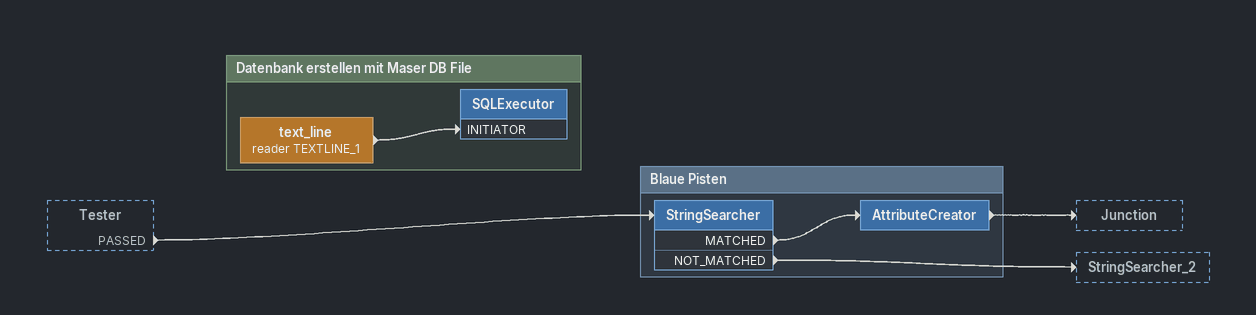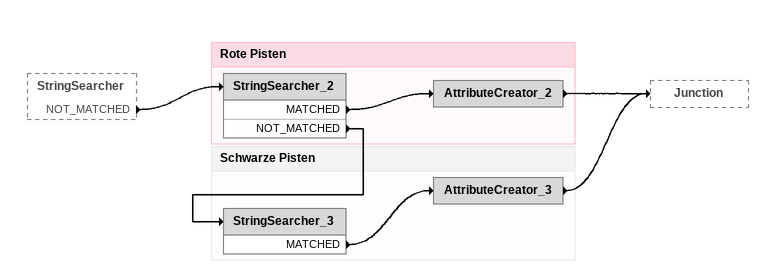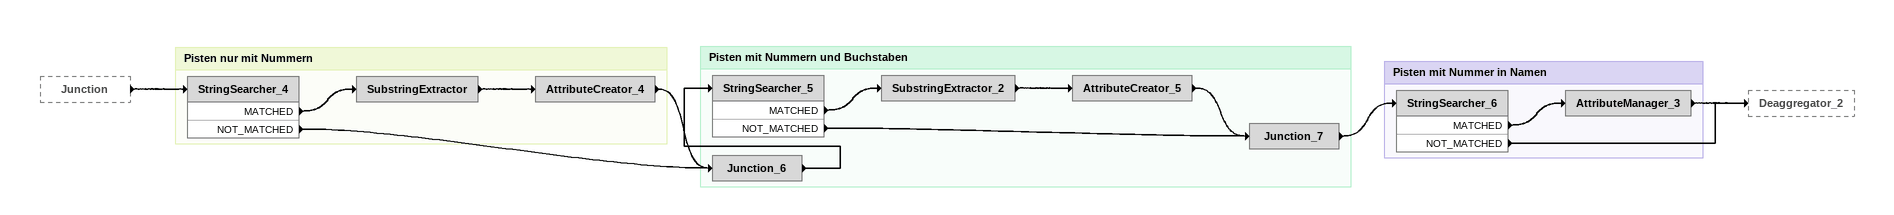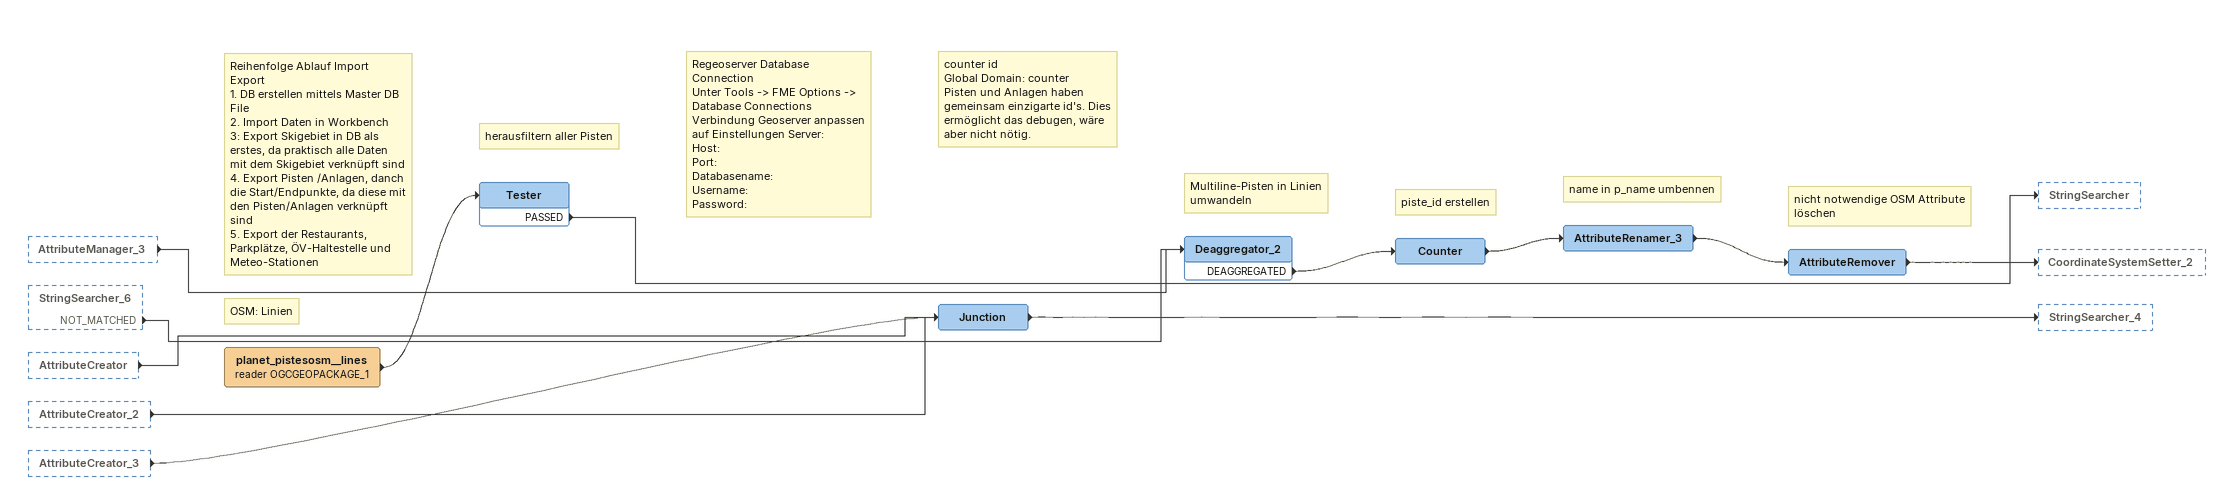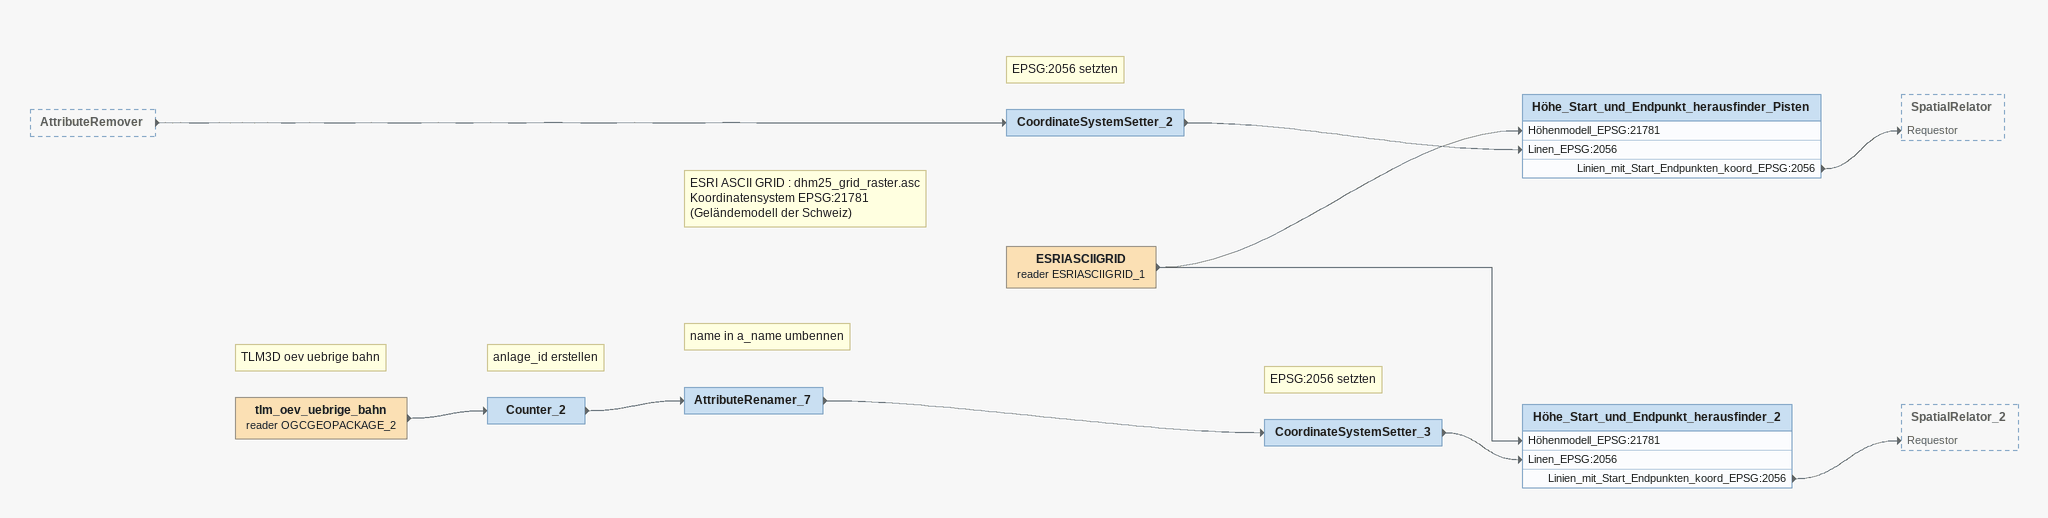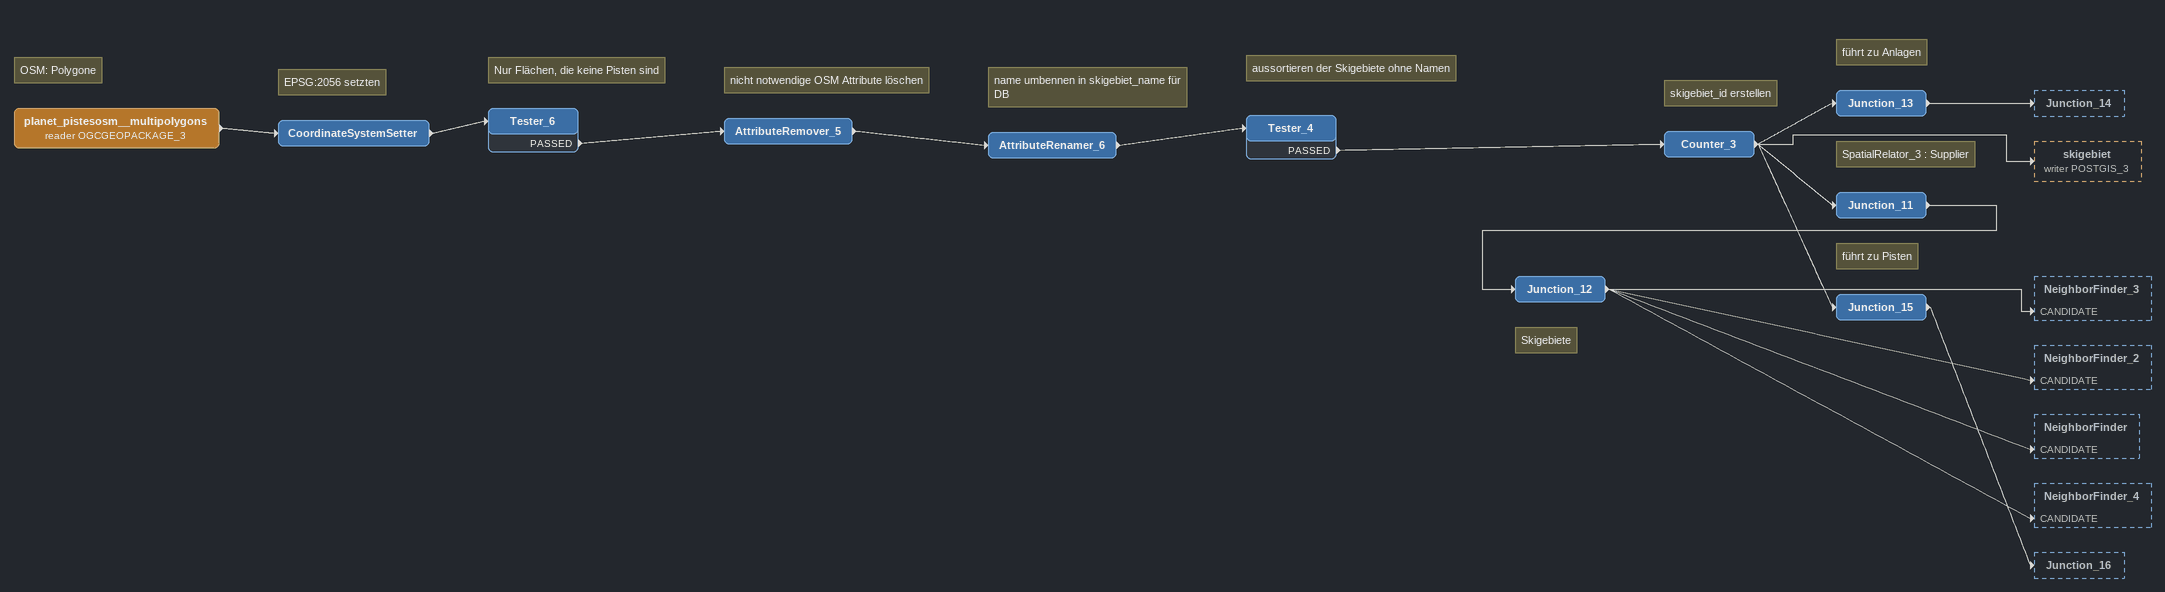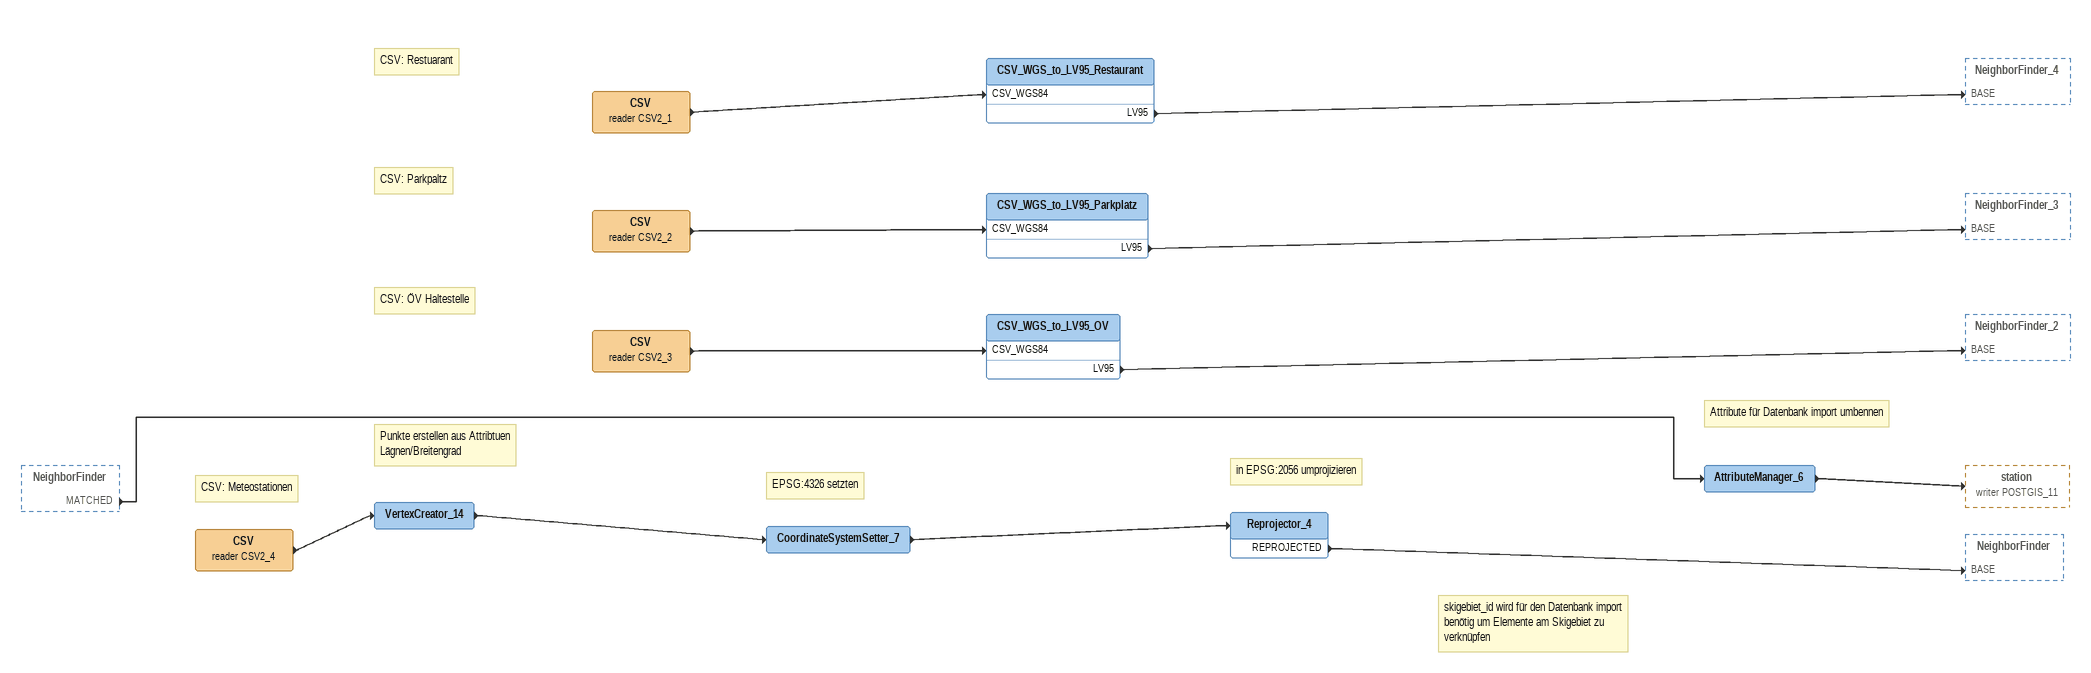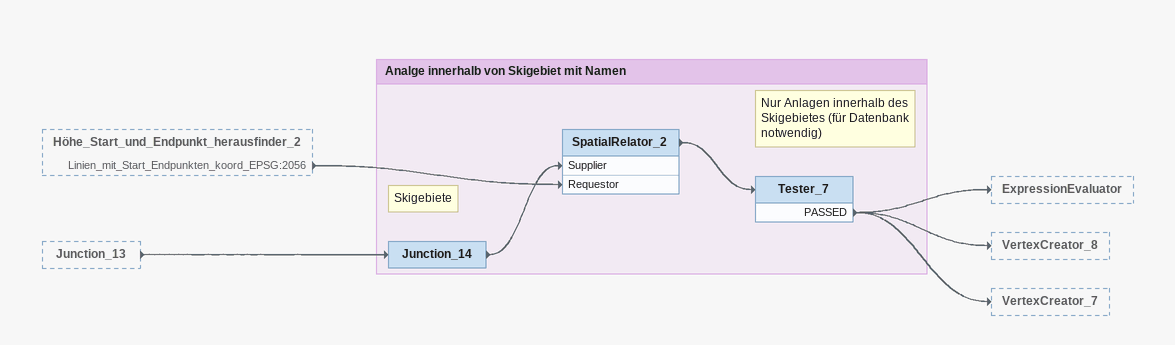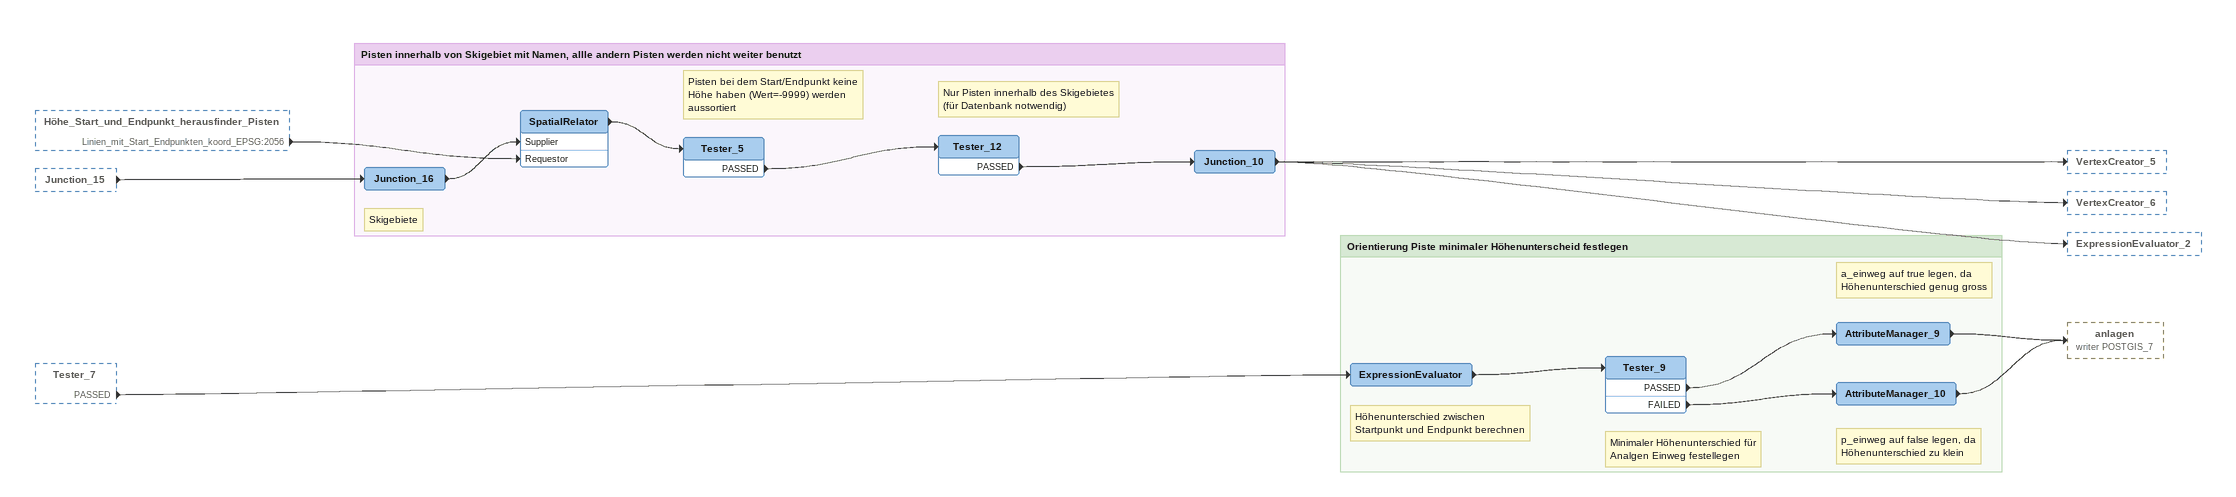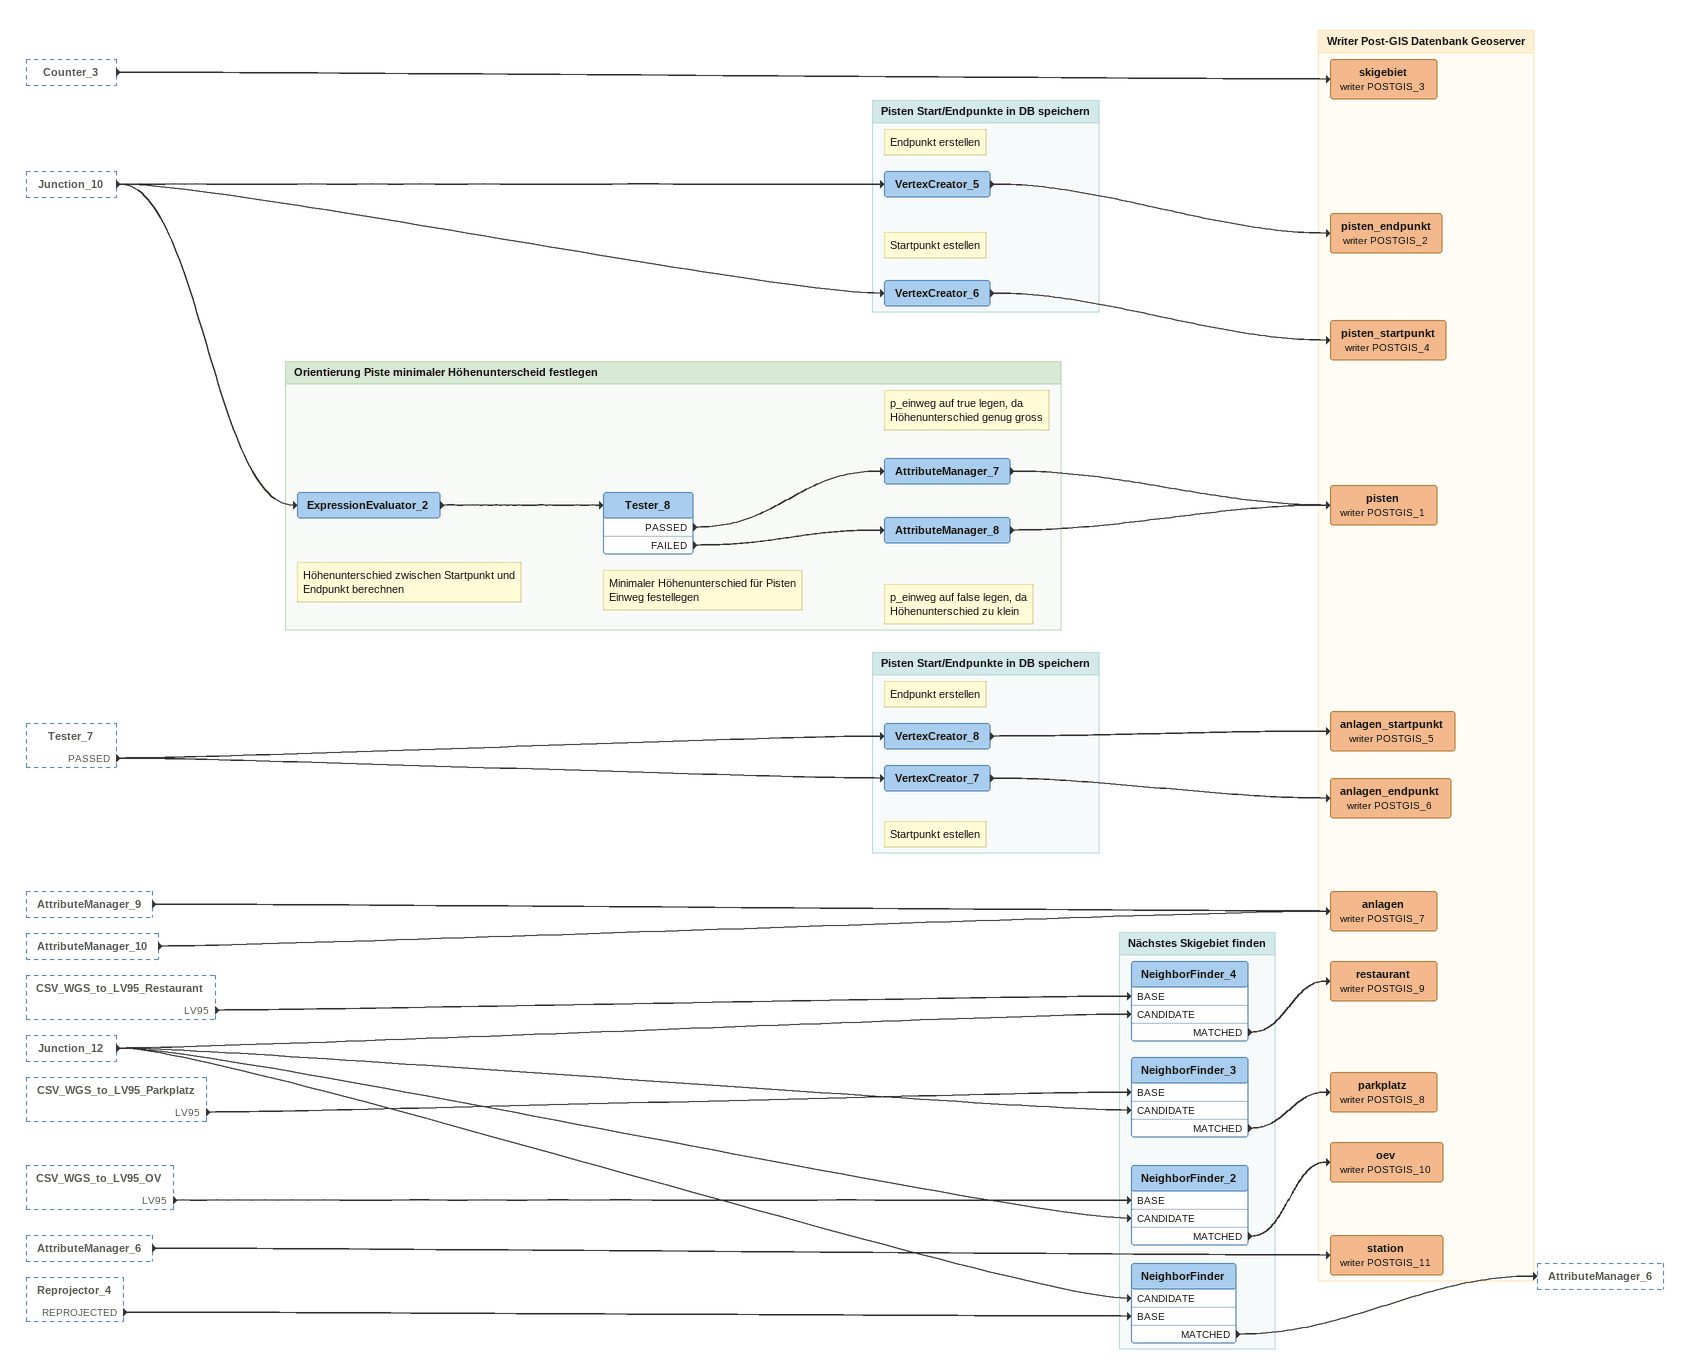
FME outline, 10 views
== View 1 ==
Tester [outside]
    PASSED -> StringSearcher

Bookmark: Datenbank erstellen mit Maser DB File
text_line (reader TEXTLINE_1)
    -> SQLExecutor [INITIATOR]
SQLExecutor

Bookmark: Blaue Pisten
StringSearcher
    MATCHED -> AttributeCreator
    NOT_MATCHED -> StringSearcher_2
AttributeCreator
    -> Junction

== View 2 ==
StringSearcher [outside]
    NOT_MATCHED -> StringSearcher_2

Bookmark: Rote Pisten
StringSearcher_2
    MATCHED -> AttributeCreator_2
    NOT_MATCHED -> StringSearcher_3
AttributeCreator_2
    -> Junction

Bookmark: Schwarze Pisten
StringSearcher_3
    MATCHED -> AttributeCreator_3
AttributeCreator_3
    -> Junction

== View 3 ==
Junction [outside]
    -> StringSearcher_4

Bookmark: Pisten nur mit Nummern
StringSearcher_4
    MATCHED -> SubstringExtractor
    NOT_MATCHED -> Junction_6
SubstringExtractor
    -> AttributeCreator_4
AttributeCreator_4
    -> Junction_6

Bookmark: Pisten mit Nummern und Buchstaben
Junction_6
    -> StringSearcher_5
StringSearcher_5
    MATCHED -> SubstringExtractor_2
    NOT_MATCHED -> Junction_7
SubstringExtractor_2
    -> AttributeCreator_5
AttributeCreator_5
    -> Junction_7
Junction_7
    -> StringSearcher_6

Bookmark: Pisten mit Nummer in Namen
StringSearcher_6
    MATCHED -> AttributeManager_3
    NOT_MATCHED -> Deaggregator_2
AttributeManager_3
    -> Deaggregator_2

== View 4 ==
AttributeManager_3 [outside]
    -> Deaggregator_2
StringSearcher_6 [outside]
    NOT_MATCHED -> Deaggregator_2
AttributeCreator [outside]
    -> Junction
AttributeCreator_2 [outside]
    -> Junction
AttributeCreator_3 [outside]
    -> Junction
Note: Reihenfolge Ablauf Import Export / 1. DB erstellen mittels Master DB File / 2. Import Daten in Workbench / 3: Export Skigebiet in DB als erstes, da praktisch alle Daten mit dem Skigebiet verknüpft sind / 4. Export Pisten /Anlagen, danch die Start/Endpunkte, da diese mit den Pisten/Anlagen verknüpft sind / 5. Export der Restaurants, Parkplätze, ÖV-Haltestelle und Meteo-Stationen
Note: OSM: Linien
planet_pistesosm__lines (reader OGCGEOPACKAGE_1)
    -> Tester
Note: herausfiltern aller Pisten
Note: Regeoserver Database Connection / Unter Tools -> FME Options -> Database Connections / Verbindung Geoserver anpassen auf Einstellungen Server: / Host: / Port: / Databasename: / Username: / Password:
Tester
    PASSED -> StringSearcher
Note: counter id / Global Domain: counter / Pisten und Anlagen haben gemeinsam einzigarte id's. Dies ermöglicht das debugen, wäre aber nicht nötig.
Junction
    -> StringSearcher_4
Note: Multiline-Pisten in Linien umwandeln
Deaggregator_2
    DEAGGREGATED -> Counter
Note: piste_id erstellen
Counter
    -> AttributeRenamer_3
Note: name in p_name umbennen
AttributeRenamer_3
    -> AttributeRemover
Note: nicht notwendige OSM Attribute löschen
AttributeRemover
    -> CoordinateSystemSetter_2

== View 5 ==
AttributeRemover [outside]
    -> CoordinateSystemSetter_2
Note: EPSG:2056 setzten
CoordinateSystemSetter_2
    -> Höhe_Start_und_Endpunkt_herausfinder_Pisten [Linen_EPSG:2056]
Note: TLM3D oev uebrige bahn
tlm_oev_uebrige_bahn (reader OGCGEOPACKAGE_2)
    -> Counter_2
Note: anlage_id erstellen
Counter_2
    -> AttributeRenamer_7
Note: name in a_name umbennen
AttributeRenamer_7
    -> CoordinateSystemSetter_3
Note: EPSG:2056 setzten
CoordinateSystemSetter_3
    -> Höhe_Start_und_Endpunkt_herausfinder_2 [Linen_EPSG:2056]
Note: ESRI ASCII GRID : dhm25_grid_raster.asc / Koordinatensystem EPSG:21781 / (Geländemodell der Schweiz)
ESRIASCIIGRID (reader ESRIASCIIGRID_1)
    -> Höhe_Start_und_Endpunkt_herausfinder_Pisten [Höhenmodell_EPSG:21781]
    -> Höhe_Start_und_Endpunkt_herausfinder_2 [Höhenmodell_EPSG:21781]
Höhe_Start_und_Endpunkt_herausfinder_Pisten
    Linien_mit_Start_Endpunkten_koord_EPSG:2056 -> SpatialRelator [Requestor]
Höhe_Start_und_Endpunkt_herausfinder_2
    Linien_mit_Start_Endpunkten_koord_EPSG:2056 -> SpatialRelator_2 [Requestor]

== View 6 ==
Note: OSM: Polygone
planet_pistesosm__multipolygons (reader OGCGEOPACKAGE_3)
    -> CoordinateSystemSetter
Note: EPSG:2056 setzten
CoordinateSystemSetter
    -> Tester_6
Note: Nur Flächen, die keine Pisten sind
Tester_6
    PASSED -> AttributeRemover_5
Note: nicht notwendige OSM Attribute löschen
AttributeRemover_5
    -> AttributeRenamer_6
Note: name umbennen in skigebiet_name für DB
AttributeRenamer_6
    -> Tester_4
Note: aussortieren der Skigebiete ohne Namen
Tester_4
    PASSED -> Counter_3
Note: skigebiet_id erstellen
Counter_3
    -> Junction_13
    -> skigebiet (writer POSTGIS_3)
    -> Junction_15
    -> Junction_11
Note: führt zu Anlagen
Junction_13
    -> Junction_14
Note: SpatialRelator_3 : Supplier
Junction_11
    -> Junction_12
Note: Skigebiete
Junction_12
    -> NeighborFinder_3 [CANDIDATE]
    -> NeighborFinder_2 [CANDIDATE]
    -> NeighborFinder [CANDIDATE]
    -> NeighborFinder_4 [CANDIDATE]
Note: führt zu Pisten
Junction_15
    -> Junction_16

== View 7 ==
NeighborFinder [outside]
    MATCHED -> AttributeManager_6
Note: CSV: Meteostationen
CSV (reader CSV2_4)
    -> VertexCreator_14
Note: Punkte erstellen aus Attribtuen Lägnen/Breitengrad
VertexCreator_14
    -> CoordinateSystemSetter_7
Note: EPSG:4326 setzten
CoordinateSystemSetter_7
    -> Reprojector_4
Note: in EPSG:2056 umprojizieren
Reprojector_4
    REPROJECTED -> NeighborFinder [BASE]
Note: skigebiet_id wird für den Datenbank import benötig um Elemente am Skigebiet zu verknüpfen
Note: Attribute für Datenbank import umbennen
AttributeManager_6
    -> station (writer POSTGIS_11)
Note: CSV: Restuarant
CSV (reader CSV2_1)
    -> CSV_WGS_to_LV95_Restaurant [CSV_WGS84]
CSV_WGS_to_LV95_Restaurant
    LV95 -> NeighborFinder_4 [BASE]
Note: CSV: Parkpaltz
CSV (reader CSV2_2)
    -> CSV_WGS_to_LV95_Parkplatz [CSV_WGS84]
CSV_WGS_to_LV95_Parkplatz
    LV95 -> NeighborFinder_3 [BASE]
Note: CSV: ÖV Haltestelle
CSV (reader CSV2_3)
    -> CSV_WGS_to_LV95_OV [CSV_WGS84]
CSV_WGS_to_LV95_OV
    LV95 -> NeighborFinder_2 [BASE]

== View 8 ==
Höhe_Start_und_Endpunkt_herausfinder_2 [outside]
    Linien_mit_Start_Endpunkten_koord_EPSG:2056 -> SpatialRelator_2 [Requestor]
Junction_13 [outside]
    -> Junction_14

Bookmark: Analge innerhalb von Skigebiet mit Namen
Note: Skigebiete
Junction_14
    -> SpatialRelator_2 [Supplier]
SpatialRelator_2
    -> Tester_7
Note: Nur Anlagen innerhalb des Skigebietes (für Datenbank notwendig)
Tester_7
    PASSED -> ExpressionEvaluator
    PASSED -> VertexCreator_8
    PASSED -> VertexCreator_7

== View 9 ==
Höhe_Start_und_Endpunkt_herausfinder_Pisten [outside]
    Linien_mit_Start_Endpunkten_koord_EPSG:2056 -> SpatialRelator [Requestor]
Junction_15 [outside]
    -> Junction_16
Tester_7 [outside]
    PASSED -> ExpressionEvaluator

Bookmark: Orientierung Piste minimaler Höhenunterscheid festlegen
Note: Höhenunterschied zwischen Startpunkt und Endpunkt berechnen
ExpressionEvaluator
    -> Tester_9
Note: Minimaler Höhenunterschied für Analgen Einweg festellegen
Tester_9
    PASSED -> AttributeManager_9
    FAILED -> AttributeManager_10
Note: a_einweg auf true legen, da Höhenunterschied genug gross
AttributeManager_9
    -> anlagen (writer POSTGIS_7)
Note: p_einweg auf false legen, da Höhenunterschied zu klein
AttributeManager_10
    -> anlagen (writer POSTGIS_7)

Bookmark: Pisten innerhalb von Skigebiet mit Namen, allle andern Pisten werden nicht weiter benutzt
Note: Skigebiete
Junction_16
    -> SpatialRelator [Supplier]
SpatialRelator
    -> Tester_5
Note: Pisten bei dem Start/Endpunkt keine Höhe haben (Wert=-9999) werden aussortiert
Tester_5
    PASSED -> Tester_12
Note: Nur Pisten innerhalb des Skigebietes (für Datenbank notwendig)
Tester_12
    PASSED -> Junction_10
Junction_10
    -> VertexCreator_5
    -> VertexCreator_6
    -> ExpressionEvaluator_2

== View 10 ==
Counter_3 [outside]
    -> skigebiet (writer POSTGIS_3)
Junction_10 [outside]
    -> VertexCreator_5
    -> VertexCreator_6
    -> ExpressionEvaluator_2
Tester_7 [outside]
    PASSED -> VertexCreator_8
    PASSED -> VertexCreator_7
AttributeManager_9 [outside]
    -> anlagen (writer POSTGIS_7)
AttributeManager_10 [outside]
    -> anlagen (writer POSTGIS_7)
CSV_WGS_to_LV95_Restaurant [outside]
    LV95 -> NeighborFinder_4 [BASE]
Junction_12 [outside]
    -> NeighborFinder_3 [CANDIDATE]
    -> NeighborFinder_2 [CANDIDATE]
    -> NeighborFinder [CANDIDATE]
    -> NeighborFinder_4 [CANDIDATE]
CSV_WGS_to_LV95_Parkplatz [outside]
    LV95 -> NeighborFinder_3 [BASE]
CSV_WGS_to_LV95_OV [outside]
    LV95 -> NeighborFinder_2 [BASE]
AttributeManager_6 [outside]
    -> station (writer POSTGIS_11)
Reprojector_4 [outside]
    REPROJECTED -> NeighborFinder [BASE]

Bookmark: Pisten Start/Endpunkte in DB speichern
Note: Endpunkt erstellen
VertexCreator_8
    -> anlagen_startpunkt (writer POSTGIS_5)
Note: Startpunkt estellen
VertexCreator_7
    -> anlagen_endpunkt (writer POSTGIS_6)

Bookmark: Writer Post-GIS Datenbank Geoserver
anlagen_startpunkt (writer POSTGIS_5)
anlagen_endpunkt (writer POSTGIS_6)
anlagen (writer POSTGIS_7)
skigebiet (writer POSTGIS_3)
pisten_endpunkt (writer POSTGIS_2)
pisten_startpunkt (writer POSTGIS_4)
pisten (writer POSTGIS_1)
station (writer POSTGIS_11)
restaurant (writer POSTGIS_9)
parkplatz (writer POSTGIS_8)
oev (writer POSTGIS_10)

Bookmark: Pisten Start/Endpunkte in DB speichern
Note: Endpunkt erstellen
VertexCreator_5
    -> pisten_endpunkt (writer POSTGIS_2)
Note: Startpunkt estellen
VertexCreator_6
    -> pisten_startpunkt (writer POSTGIS_4)

Bookmark: Orientierung Piste minimaler Höhenunterscheid festlegen
Note: Höhenunterschied zwischen Startpunkt und Endpunkt berechnen
ExpressionEvaluator_2
    -> Tester_8
Note: Minimaler Höhenunterschied für Pisten Einweg festellegen
Tester_8
    PASSED -> AttributeManager_7
    FAILED -> AttributeManager_8
Note: p_einweg auf true legen, da Höhenunterschied genug gross
AttributeManager_7
    -> pisten (writer POSTGIS_1)
Note: p_einweg auf false legen, da Höhenunterschied zu klein
AttributeManager_8
    -> pisten (writer POSTGIS_1)

Bookmark: Nächstes Skigebiet finden
NeighborFinder
    MATCHED -> AttributeManager_6
NeighborFinder_4
    MATCHED -> restaurant (writer POSTGIS_9)
NeighborFinder_3
    MATCHED -> parkplatz (writer POSTGIS_8)
NeighborFinder_2
    MATCHED -> oev (writer POSTGIS_10)
